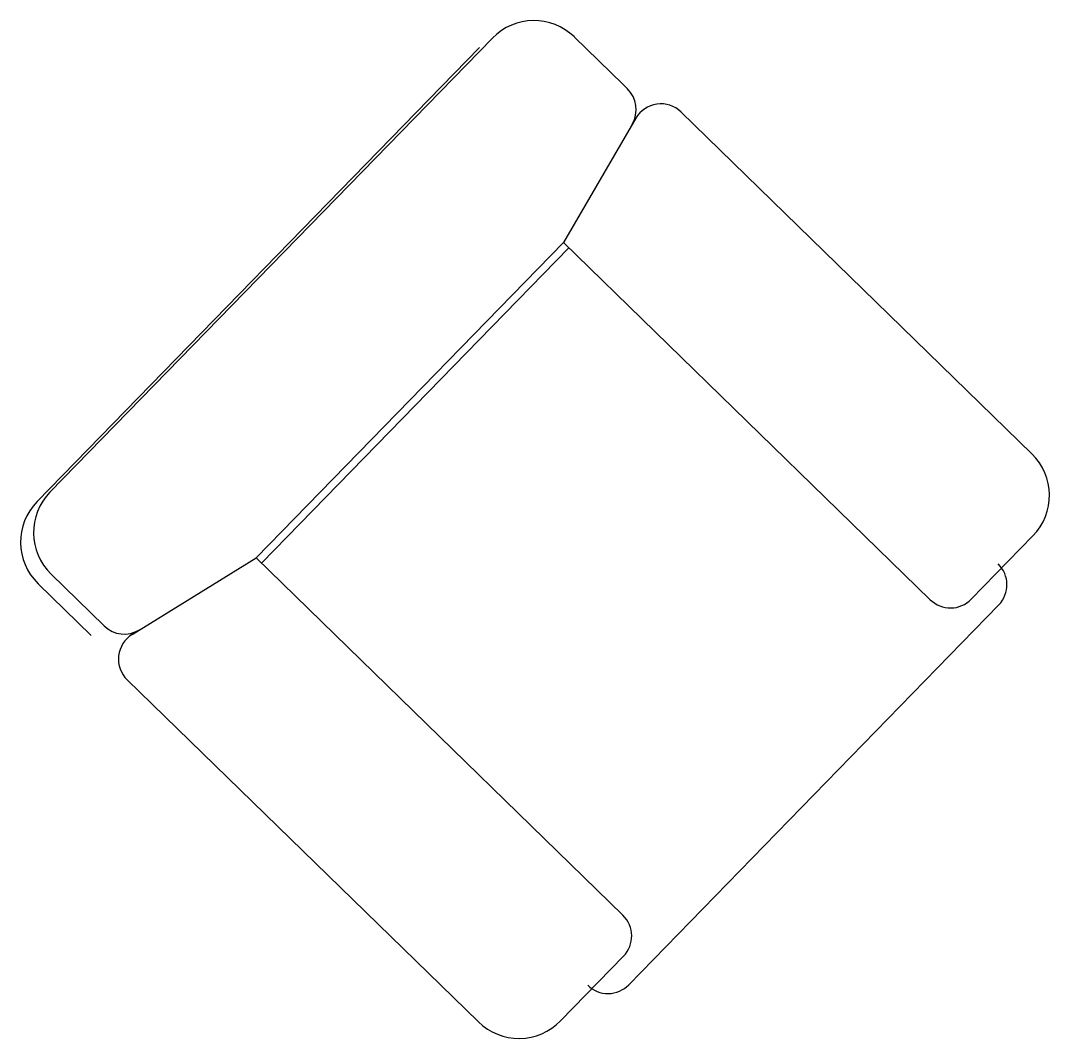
# Model space of a CAD drawing. Header units: millimetres. Extents: x -30782 to 40110, y 35885 to 73818.
# Drawn here: x -16476 to -15412, y 64644 to 65696 of the extents above; entities that cross this region are included whole.
import ezdxf

# ---------------------------------------------------------------- set-up
doc = ezdxf.new("R2010")
doc.units = ezdxf.units.MM

# ---------------------------------------------------------------- blocks, each defined once
blk = doc.blocks.new('A$C1ED21673')
for p, q in [((28.5, 1083.9, -1028.6), (485.8, 1553.3, -1028.6)), ((620.8, 1505.6, -1028.6), (570.6, 1554.4, -1028.6)), ((15.2, 1074.2, -1028.6), (472.4, 1543.5, -1028.6)), ((625.5, 1501, -1028.6), (620.8, 1505.6, -1028.6)), ((634, 1470.5, -1028.6), (559.3, 1342.1, -1028.6)), ((1043.6, 1123.6, -1028.6), (680.9, 1476.9, -1028.6)), ((241.6, 1016, -1028.6), (559.3, 1342.1, -1028.6)), ((938.5, 972.7, -1028.6), (559.3, 1342.1, -1028.6)), ((247.3, 1010.4, -1028.6), (565, 1336.5, -1028.6)), ((1044.7, 1038.8, -1028.6), (980.9, 973.3, -1028.6)), ((113.6, 936.9, -1028.6), (241.6, 1016, -1028.6)), ((620.8, 646.6, -1028.6), (241.6, 1016, -1028.6)), ((71.1, 935.9, -1028.6), (16.3, 989.3, -1028.6)), ((84.5, 945.7, -1028.6), (29.7, 999.1, -1028.6)), ((626.8, 574.7, -1028.6), (1009.3, 967.3, -1028.6)), ((471.4, 536.3, -1028.6), (108.4, 889.9, -1028.6)), ((556.3, 537.4, -1028.6), (621.4, 604.2, -1028.6))]:
    blk.add_line(p, q)
for centre, radius, start, end in [((528.8, 1511.5, -1028.6), 60, 45.7509, 135.7509), ((604.5, 1479.5, -1028.6), 30, 329.7872, 45.7509), ((660, 1455.4, -1028.6), 30, 45.7509, 149.7872), ((1001.7, 1080.6, -1028.6), 60, 315.7509, 45.7509), ((71.5, 1042.1, -1028.6), 60, 135.7509, 225.7509), ((58.2, 1032.3, -1028.6), 60, 135.7509, 225.7509), ((987.8, 988.3, -1028.6), 30, 315.7509, 45.7509), ((959.4, 994.2, -1028.6), 30, 225.7509, 315.7509), ((105.4, 967.2, -1028.6), 30, 225.7509, 301.7147), ((129.3, 911.4, -1028.6), 30, 121.7147, 225.7509), ((599.9, 625.1, -1028.6), 30, 315.7509, 45.7509), ((605.3, 595.6, -1028.6), 30, 225.7509, 315.7509), ((513.3, 579.2, -1028.6), 60, 225.7509, 315.7509)]:
    blk.add_arc(centre, radius, start, end)

msp = doc.modelspace()

# ---------------------------------------------------------------- block references
msp.add_blockref('A$C1ED21673', (-16473.9, 64124.3))

doc.saveas('drawing.dxf')
